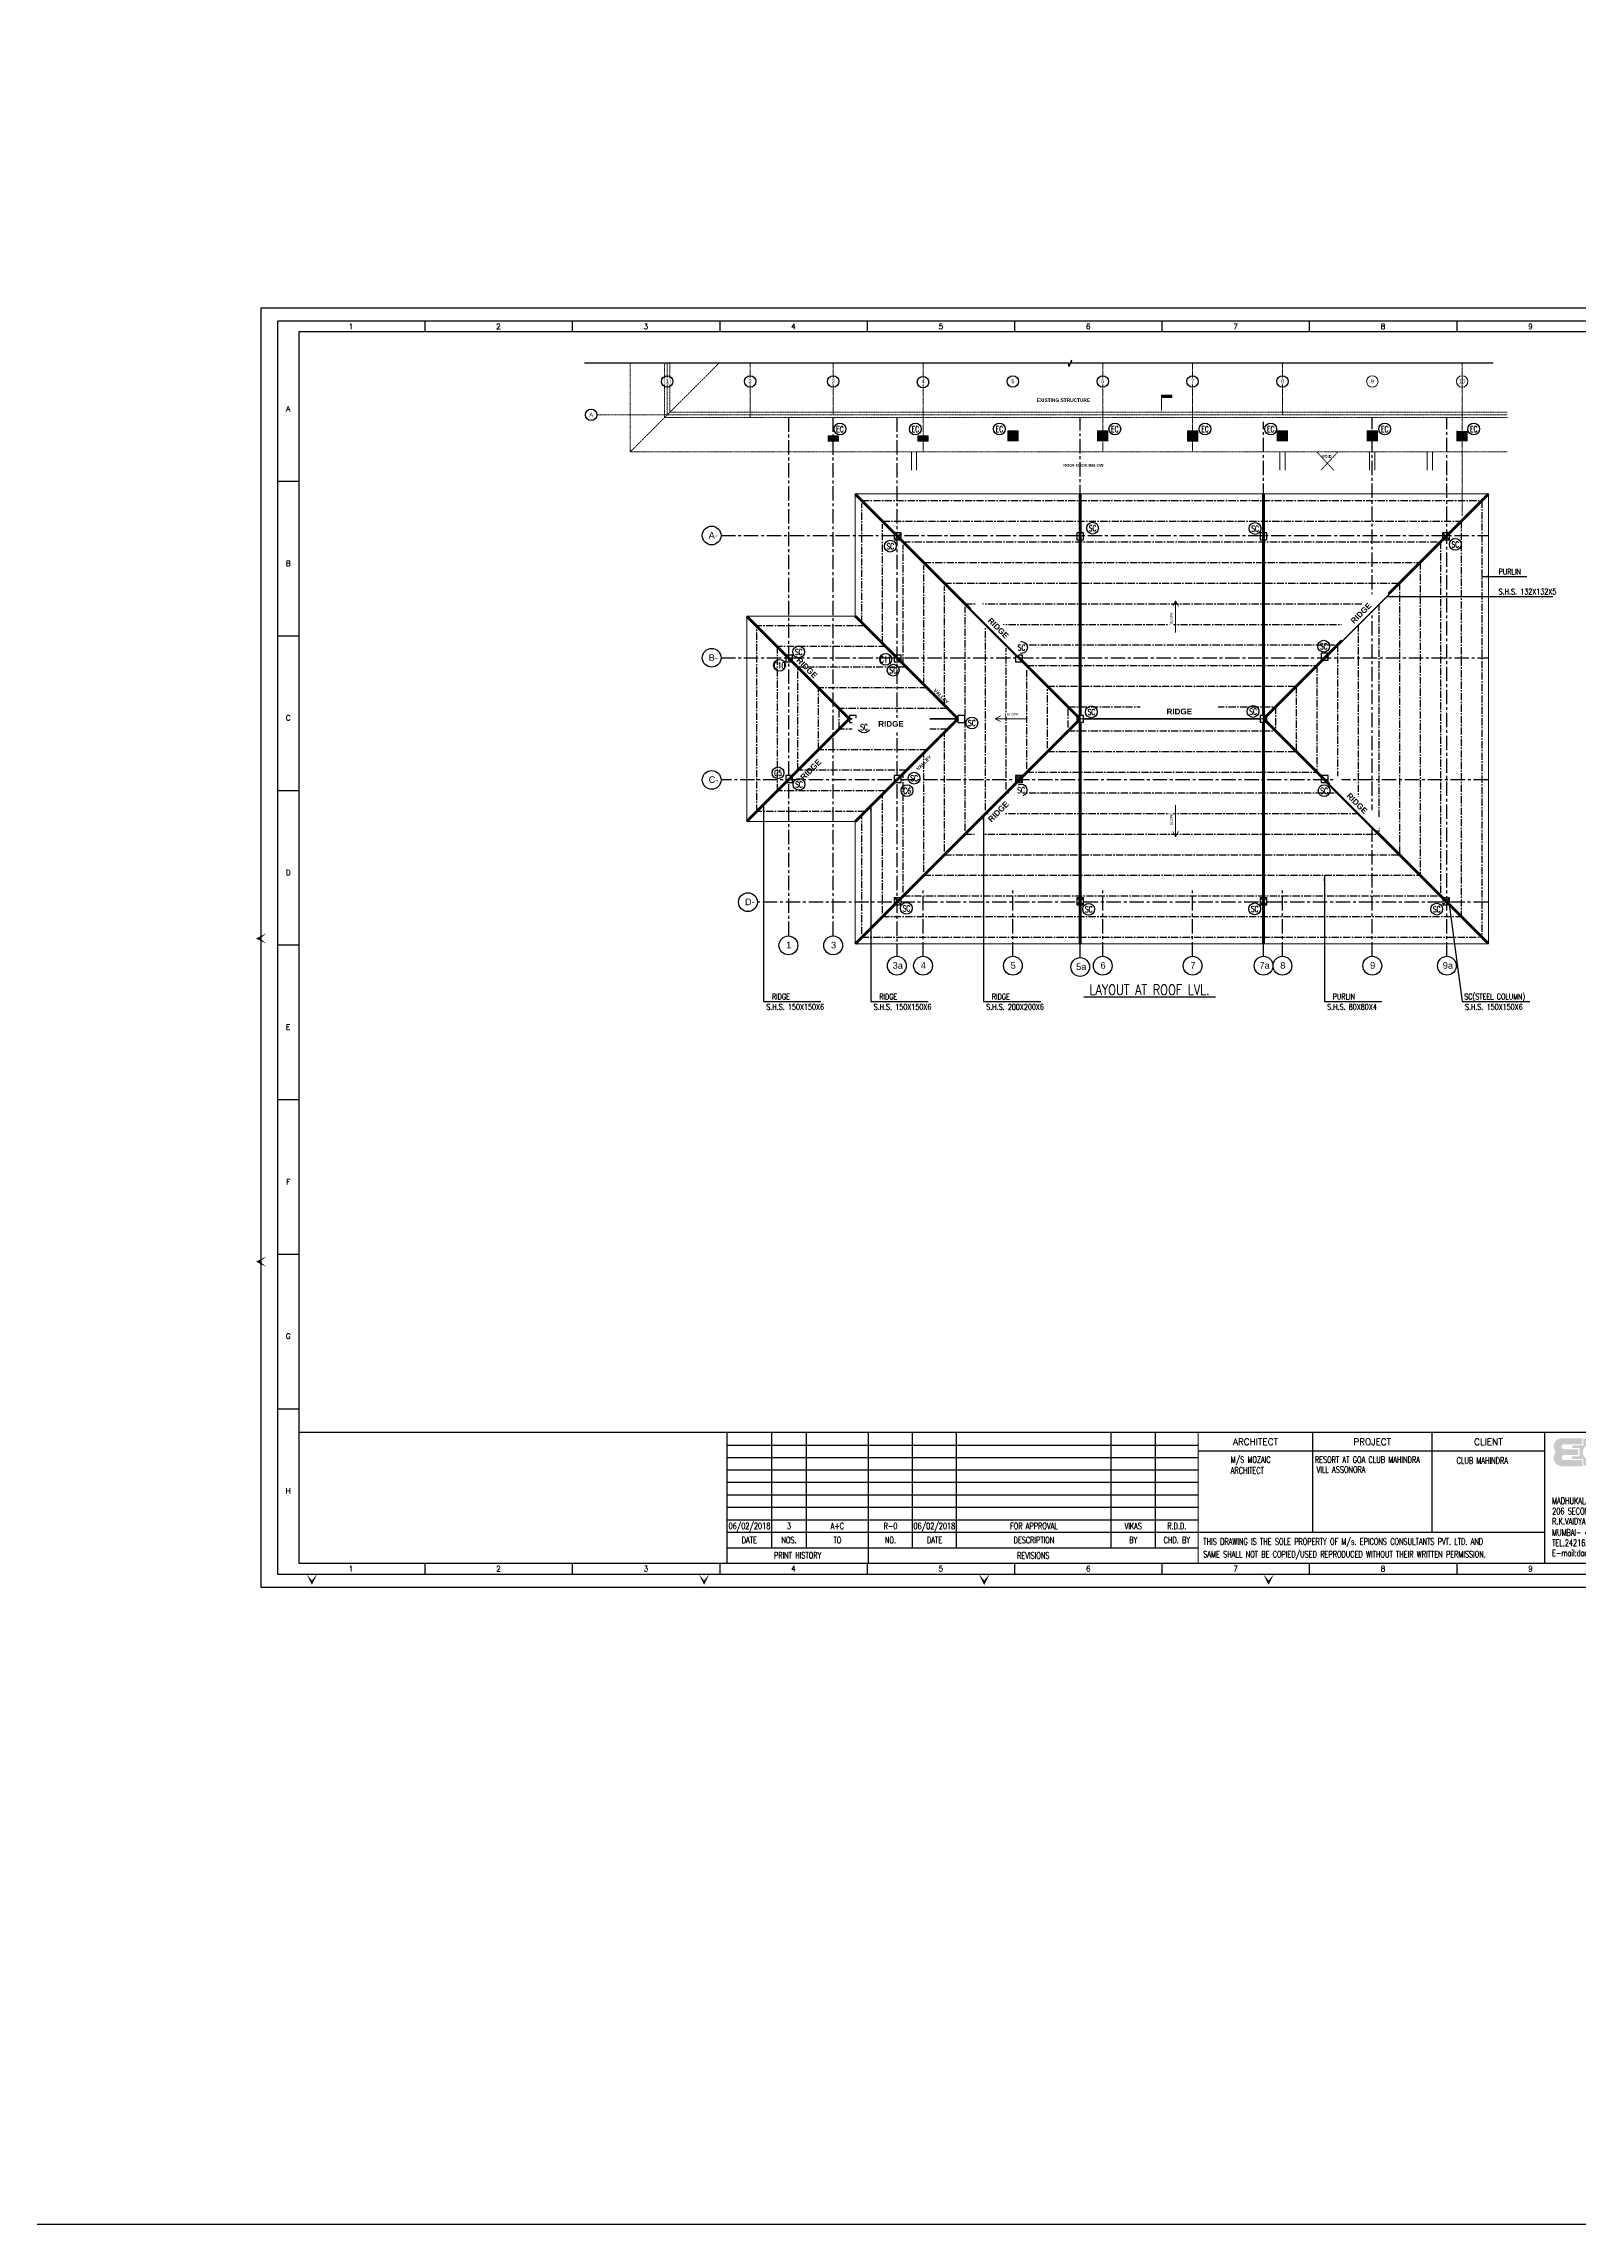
# Model space of a CAD drawing. Header units: millimetres. Extents: x 2659630 to 6742168, y -2425387 to -732288.
# Drawn here: x 4206617 to 4273619, y -1264311 to -1169154 of the extents above; entities that cross this region are included whole.
import ezdxf
from ezdxf.enums import TextEntityAlignment as Align

# ---------------------------------------------------------------- set-up
doc = ezdxf.new("R2010")
doc.units = ezdxf.units.MM
for name, pattern in [('CENTER', [2, 1.25, -0.25, 0.25, -0.25]), ('DASHED', [0.75, 0.5, -0.25]), ('Grid Line', [22.225, 12.7, -3.175, 3.175, -3.175]), ('Hidden', [7.14375, 4.7625, -2.38125])]:
    doc.linetypes.add(name, pattern=pattern)
for name, color, linetype, lineweight in [('00 ECPL LOGO', 250, 'Continuous', 20), ('00 ELEV-2', 9, 'Continuous', 30), ('A-AREA-IDEN', 2, 'Continuous', 9), ('A-DETL-THIN', 151, 'Continuous', 18), ('A-hatch', 253, 'Continuous', 0), ('A-OVERHEAD LINE', 31, 'Continuous', 9), ('A-RCC', 2, 'Continuous', 0), ('A-ROOF', 6, 'Continuous', 0), ('A-STRUCTURE ABOVE', 251, 'DASHED', 0), ('A-WALL', 113, 'Continuous', 9), ('G-ANNO-SYMB', 111, 'Continuous', 9), ('G-ANNO-TEXT', 231, 'Continuous', 9), ('S-GRID', 1, 'Continuous', 9), ('S-GRID-IDEN', 1, 'Continuous', 9), ('TEXT', 150, 'Continuous', 25)]:
    doc.layers.add(name, color=color, linetype=linetype, lineweight=lineweight)
for name, color, linetype in [('A-LINE 08', 8, 'Continuous'), ('PNA', 8, 'Continuous'), ('S-BEAM NO', 3, 'Continuous'), ('S-BRECK LINE', 8, 'Continuous'), ('S-COLUMN', 1, 'Continuous'), ('S-COLUMN CIRCLE', 9, 'Continuous'), ('S-COLUMN HATCH', 8, 'Continuous'), ('S-COLUMN NO', 2, 'Continuous'), ('S-GRIDE CIRCLE', 8, 'Continuous'), ('S-GRIDE LINE', 8, 'CENTER'), ('S-GRIDE NO', 1, 'Continuous'), ('S-TITIL', 6, 'Continuous'), ('TEXT (SHEET)', 4, 'Continuous')]:
    doc.layers.add(name, color=color, linetype=linetype)
doc.styles.add('Arial', font='arial.ttf', dxfattribs={"height": 123})
doc.styles.add('Arial_2', font='arial.ttf', dxfattribs={"height": 121.981135})
doc.styles.add('Arial_4', font='arial.ttf', dxfattribs={"height": 73.76497})
doc.styles.add('Arial_B', font='arialbd.ttf', dxfattribs={"height": 125.853552})
doc.styles.add('ROMANS', font='r.shx', dxfattribs={"width": 0.7})
doc.dimstyles.new('dim100', dxfattribs={"dimtxt": 250, "dimasz": 250, "dimexe": 200, "dimexo": 200, "dimgap": 100, "dimtad": 1, "dimdec": 0, "dimrnd": 1, "dimzin": 0, "dimdsep": 46, "dimtxsty": 'ROMANS', "dimcen": 0, "dimclrd": 5, "dimclre": 5, "dimclrt": 4, "dimadec": 0, "dimazin": 0, "dimtfac": 1, "dimtdec": 0, "dimtix": 1, "dimtofl": 0, "dimtmove": 2, "dimatfit": 3, "dimfxl": 1, "dimtolj": 1, "dimtzin": 0, "dimlwd": -1, "dimlwe": -1, "dimarcsym": 0})

# ---------------------------------------------------------------- blocks, each defined once
blk = doc.blocks.new('ecpl logo')
at = {"layer": '00 ECPL LOGO'}
for color, points in [(256, [(351, -827, 0.621111), (586, -1401), (1442, -1401), (1442, -1151), (682, -1151, -0.917622), (682, -948), (1285, -948), (1285, -702), (682, -702, -0.926164), (682, -501), (1442, -501), (1442, -251), (581, -251, 0.621111), (351, -827)]), (140, [(1887, -779), (1887, -1102), (2862, -1102, -0.232111), (2971, -1281, -0.194401), (2883, -1450), (2269, -1450, 0.364674), (1887, -1802), (1887, -2463), (2269, -2463), (2269, -1996, -0.414214), (2462, -1802), (2899, -1802, 0.338499), (3350, -1412, -0.371272), (2877, -839), (2877, -779)]), (152, [(2940, -251), (2940, -863, 0.384329), (3453, -1401), (4422, -1401), (4422, -1151), (3582, -1151, -0.414214), (3340, -908), (3340, -251)])]:
    blk.add_hatch(color=color, dxfattribs=at).paths.add_polyline_path(points)
h = blk.add_hatch(color=253, dxfattribs=at)
h.dxf.hatch_style = 1
h.paths.add_polyline_path([(995, -993, 0.07148), (1056, -1106), (1486, -1106), (1486, -1356, 0.065387), (1776, -1401), (2862, -1401), (2862, -1151), (1776, -1151, -0.910826), (1742, -501), (2862, -501), (2862, -251), (1776, -251, 0.069483), (1486, -291), (1486, -546), (1071, -546, 0.072407), (1003, -657), (1329, -657), (1329, -993)])
blk = doc.blocks.new('FOLDER')
at = {"layer": 'PNA'}
for points in [[(-1250, 2500), (0, 0), (0, 1000)], [(1250, 2500), (0, 0), (0, 1000)]]:
    blk.add_solid(points, dxfattribs=at)
blk = doc.blocks.new('A1_SHEET.')
at = {"color": 1}
for p, q in [((828.5, 71.9), (17.5, 71.9)), ((216.1, 25.6), (435.5, 25.6)), ((216.1, 18.4), (434.8, 18.4))]:
    blk.add_line(p, q, dxfattribs=at)
for p, q in [((236.9, 18.4), (236.9, 71.9)), ((253, 18.4), (253, 71.9)), ((302.3, 18.4), (302.3, 71.9)), ((322.7, 18.4), (322.7, 71.9)), ((394.4, 18.4), (394.4, 71.9)), ((415, 18.4), (415, 71.9))]:
    blk.add_line(p, q)
at = {"color": 5, "linetype": 'ByBlock', "lineweight": -2}
for p, q in [((216.2, 66.1), (434.8, 66.1)), ((216.2, 60.3), (434.8, 60.3)), ((216.2, 54.6), (434.8, 54.6)), ((216.2, 48.8), (434.8, 48.8)), ((216.2, 43), (434.8, 43)), ((216.2, 37.2), (434.8, 37.2)), ((216.2, 31.4), (434.8, 31.4))]:
    blk.add_line(p, q, dxfattribs=at)
at = {"flags": 128}
blk.add_lwpolyline([(0, 0), (0, 594), (841, 594), (841, 0)], close=True, dxfattribs=at)
at = {"color": 1, "const_width": 0.575}
for points in [[(216.2, 11.3), (216.2, 71.9)], [(281.7, 11.3), (281.7, 71.9)], [(434.8, 11.2), (434.8, 71.9)], [(488, 25.6), (488, 71.9)], [(543.3, 25.6), (543.3, 71.9)], [(595.6, 11.2), (595.6, 71.9)], [(434.8, 63.3), (595.6, 63.3)], [(434.8, 25.6), (595.6, 25.6)]]:
    blk.add_lwpolyline(points, dxfattribs=at)
at = {"layer": 'PNA'}
for p, q in [((75.9, 587.8), (75.9, 582.8)), ((144.3, 587.8), (144.3, 582.8)), ((212.8, 587.8), (212.8, 582.8)), ((281.2, 587.8), (281.2, 582.8)), ((349.6, 587.8), (349.6, 582.8)), ((418, 587.8), (418, 582.8)), ((486.4, 587.8), (486.4, 582.8)), ((554.8, 587.8), (554.8, 582.8)), ((7.5, 513.4), (17.5, 513.4)), ((7.5, 441.7), (17.5, 441.7)), ((7.5, 369.9), (17.5, 369.9)), ((7.5, 298.2), (17.5, 298.2)), ((7.5, 226.4), (17.5, 226.4)), ((7.5, 154.7), (17.5, 154.7)), ((7.5, 82.9), (17.5, 82.9)), ((75.9, 11.2), (75.9, 6.2)), ((144.3, 11.2), (144.3, 6.2)), ((212.8, 11.2), (212.8, 6.2)), ((281.2, 11.2), (281.2, 6.2)), ((349.6, 11.2), (349.6, 6.2)), ((418, 11.2), (418, 6.2)), ((486.4, 11.2), (486.4, 6.2)), ((554.8, 11.2), (554.8, 6.2))]:
    blk.add_line(p, q, dxfattribs=at)
at = {"layer": 'PNA', "color": 1}
for points in [[(7.5, 6.2), (833.5, 6.2), (833.5, 587.8), (7.5, 587.8)], [(17.5, 11.2), (828.5, 11.2), (828.5, 582.8), (17.5, 582.8)]]:
    blk.add_lwpolyline(points, close=True, dxfattribs=at)
at = {"layer": '00 ELEV-2', "xscale": 0.0112961961291064, "yscale": 0.0112961961291064, "zscale": 0.0112961961291064}
blk.add_blockref('ecpl logo', (596.8, 72.1), dxfattribs=at)
at = {"layer": 'PNA', "xscale": 0.0020000000001672, "yscale": 0.0020000000001672, "zscale": 0.0020000000001672, "rotation": 270}
for p in [(-2.5, 301.2), (-2.5, 151.2)]:
    blk.add_blockref('FOLDER', p, dxfattribs=at)
at = {"layer": 'PNA', "xscale": 0.0020000000043068, "yscale": 0.0020000000043068, "zscale": 0.0020000000043068}
for p in [(23.5, 1.2), (205.5, 1.2), (335.5, 1.2), (467.5, 1.2)]:
    blk.add_blockref('FOLDER', p, dxfattribs=at)
at = {"layer": 'PNA', "style": 'ROMANS'}
for s, p in [('1', (41.7, 585.3)), ('2', (110.1, 585.3)), ('3', (178.5, 585.3)), ('4', (247, 585.3)), ('5', (315.4, 585.3)), ('6', (383.8, 585.3)), ('7', (452.2, 585.3)), ('8', (520.6, 585.3)), ('9', (589, 585.3)), ('A', (12.5, 547.1)), ('B', (12.5, 475.3)), ('C', (12.5, 403.6)), ('D', (12.5, 331.8)), ('E', (12.5, 260.1)), ('F', (12.5, 188.3)), ('G', (12.5, 116.6)), ('H', (12.5, 44.8)), ('1', (41.7, 8.7)), ('2', (110.1, 8.7)), ('3', (178.5, 8.7)), ('4', (247, 8.7)), ('5', (315.4, 8.7)), ('6', (383.8, 8.7)), ('7', (452.2, 8.7)), ('8', (520.6, 8.7)), ('9', (589, 8.7))]:
    blk.add_text(s, height=2.5, dxfattribs=at).set_placement(p, align=Align.MIDDLE)
at = {"layer": 'TEXT (SHEET)', "color": 2, "style": 'ROMANS'}
for s, p in [('ARCHITECT', (461.4, 67.6)), ('PROJECT', (515.6, 67.6)), ('CLIENT', (569.5, 67.6))]:
    blk.add_text(s, height=3, dxfattribs=at).set_placement(p, align=Align.MIDDLE_CENTER)
at = {"layer": 'TEXT (SHEET)', "color": 4, "style": 'ROMANS', "width": 0.7}
for s, p in [('MADHUKALA BHAVAN', (599.1, 38.7, 0.1)), ('206 SECOND FLOOR,', (599.1, 33.9, 0.1)), ('R.K.VAIDYA ROAD, DADAR (W)', (599.1, 29.2, 0.1)), ('THIS DRAWING IS THE SOLE PROPERTY OF M/s. EPICONS CONSULTANTS PVT. LTD. AND', (437.2, 19.8)), ('TEL.24216215,24216225', (599.1, 19.2, 0.1)), ('MUMBAI- 400 028', (599.1, 24, 0.1)), ('SAME SHALL NOT BE COPIED/USED REPRODUCED WITHOUT THEIR WRITTEN PERMISSION.', (437.2, 13.9)), ('E-mail:dadarunit@epicons.com', (599.1, 14.5, 0.1))]:
    blk.add_text(s, height=3, dxfattribs=at).set_placement(p)
for s, p in [('DATE', (226.5, 22)), ('NOS.', (244.9, 22)), ('TO', (267.4, 22)), ('NO.', (292, 22)), ('DATE', (312.5, 22)), ('DESCRIPTION', (358.6, 22)), ('BY', (404.7, 22)), ('CHD. BY', (424.9, 22)), ('PRINT HISTORY', (248.9, 14.9)), ('REVISIONS', (358.3, 14.8))]:
    blk.add_text(s, height=3, dxfattribs=at).set_placement(p, align=Align.MIDDLE_CENTER)
blk = doc.blocks.new('Grid - M_Grid Head - Circle_02-314212-GROUND FLOOR PLAN_01')
at = {"layer": 'A-LINE 08'}
blk.add_circle((0, 0), 5, dxfattribs=at)
blk = doc.blocks.new('Section - M_Section Tail - Filled-28045-GROUND FLOOR PLAN-01')
at = {"layer": 'G-ANNO-SYMB'}
blk.add_hatch(color=256, dxfattribs=at).paths.add_polyline_path([(0, 9), (0, 0), (-2, 0), (-2, 9)], flags=0)
for p, q in [((0, 9), (-2, 9)), ((-2, 9), (-2, 0)), ((-2, 0), (0, 0)), ((0, 0), (0, 9))]:
    blk.add_line(p, q, dxfattribs=at)

msp = doc.modelspace()

# ---------------------------------------------------------------- hatches: boundary and pattern name
at = {"layer": 'A-hatch', "true_color": 0x939598}
h = msp.add_hatch(dxfattribs=at)
h.set_pattern_fill('ANSI31', color=252, scale=5, angle=359.99970117)
h.set_pattern_definition([(44.99970117, (-4078595.21, -3297847.398), (-11.225261605, 11.225378697), [])])
h.paths.add_polyline_path([(4240839.539, -1186502.299), (4241289.539, -1186502.297), (4241289.54, -1186272.258), (4240839.54, -1186272.256)])
h = msp.add_hatch(dxfattribs=at)
h.set_pattern_fill('ANSI31', color=252, scale=5, angle=359.99970117)
h.set_pattern_definition([(44.99970117, (-4074675.225, -3297847.419), (-11.225261605, 11.225378697), [])])
h.paths.add_polyline_path([(4244759.524, -1186502.319), (4245209.524, -1186502.317), (4245209.525, -1186272.279), (4244759.525, -1186272.277)])
at = {"layer": 'S-COLUMN HATCH'}
h = msp.add_hatch(dxfattribs=at)
h.set_pattern_fill('ANSI31', color=8, scale=20, angle=180)
h.set_pattern_definition([(225, (608527.893, -334469.18), (44.9012806, -44.9012806), [])])
h.paths.add_polyline_path([(4249024.616, -1201397.033), (4249324.616, -1201397.033), (4249324.616, -1201097.033), (4249024.616, -1201097.033)])

# ---------------------------------------------------------------- linework, layer by layer
at = {"layer": 'A-DETL-THIN'}
for p, q in [((4256003.117, -1193472.74), (4256003.117, -1194852.74)), ((4248135.355, -1198613.569), (4249515.355, -1198613.569)), ((4256003.117, -1203761.323), (4256003.117, -1202381.323))]:
    msp.add_line(p, q, dxfattribs=at)
for points in [[(4256126.744, -1193695.768), (4256003.117, -1193472.74), (4255879.491, -1193695.768)], [(4248358.383, -1198737.195), (4248135.355, -1198613.569), (4248358.383, -1198489.942)], [(4256126.744, -1203538.295), (4256003.117, -1203761.323), (4255879.491, -1203538.295)]]:
    msp.add_lwpolyline(points, dxfattribs=at)
at = {"layer": 'A-hatch', "color": 252, "true_color": 0x939598}
for points in [[(4249129.539, -1186502.26), (4248679.616, -1186052.257), (4249129.539, -1186052.26)], [(4248679.616, -1186502.257), (4248679.616, -1186052.257), (4249129.539, -1186502.26)], [(4253049.539, -1186502.28), (4252599.616, -1186052.278), (4253049.539, -1186052.28)], [(4252599.616, -1186502.278), (4252599.616, -1186052.278), (4253049.539, -1186502.28)], [(4256969.539, -1186502.301), (4256519.616, -1186052.298), (4256969.539, -1186052.301)], [(4256519.616, -1186502.298), (4256519.616, -1186052.298), (4256969.539, -1186502.301)], [(4260889.539, -1186502.321), (4260439.616, -1186052.319), (4260889.539, -1186052.321)], [(4260439.616, -1186502.319), (4260439.616, -1186052.319), (4260889.539, -1186502.321)], [(4264359.541, -1186502.339), (4264359.539, -1186502.339), (4264359.541, -1186052.339)], [(4264359.613, -1186502.339), (4264359.541, -1186052.339), (4264359.613, -1186052.339)], [(4264359.541, -1186502.339), (4264359.541, -1186052.339), (4264359.613, -1186502.339)], [(4264359.616, -1186502.339), (4264359.613, -1186052.339), (4264359.616, -1186052.339)], [(4264359.613, -1186502.339), (4264359.613, -1186052.339), (4264359.616, -1186502.339)], [(4264809.539, -1186502.342), (4264359.616, -1186052.339), (4264809.539, -1186052.341)], [(4264359.616, -1186502.339), (4264359.616, -1186052.339), (4264809.539, -1186502.342)], [(4264809.539, -1186502.342), (4264809.539, -1186052.341), (4264809.541, -1186052.341)], [(4268279.541, -1186502.36), (4268279.539, -1186502.36), (4268279.541, -1186052.364)], [(4268279.613, -1186502.36), (4268279.541, -1186052.364), (4268279.613, -1186052.364)], [(4268279.541, -1186502.36), (4268279.541, -1186052.364), (4268279.613, -1186502.36)], [(4268279.616, -1186502.36), (4268279.613, -1186052.364), (4268279.616, -1186052.364)], [(4268279.613, -1186502.36), (4268279.613, -1186052.364), (4268279.616, -1186502.36)], [(4268729.539, -1186502.362), (4268279.616, -1186052.364), (4268729.539, -1186052.366)], [(4268279.616, -1186502.36), (4268279.616, -1186052.364), (4268729.539, -1186502.362)], [(4268729.539, -1186502.362), (4268729.539, -1186052.366), (4268729.541, -1186052.366)]]:
    msp.add_solid(points, dxfattribs=at)
at = {"layer": 'A-OVERHEAD LINE', "linetype": 'Hidden'}
for p, q in [((4262163.386, -1186966.443), (4262901.086, -1187766.147)), ((4262348.105, -1187766.147), (4263085.817, -1186966.448))]:
    msp.add_line(p, q, dxfattribs=at)
at = {"layer": 'A-RCC'}
for p, q in [((4240839.525, -1186272.222), (4240839.524, -1186502.222)), ((4240839.524, -1186502.222), (4241289.524, -1186502.224)), ((4241289.525, -1186272.224), (4240839.525, -1186272.222)), ((4240839.54, -1186272.217), (4240839.539, -1186502.217)), ((4240839.539, -1186502.217), (4241289.539, -1186502.219)), ((4241289.54, -1186272.219), (4240839.54, -1186272.217)), ((4241289.524, -1186502.224), (4241289.525, -1186272.224)), ((4241289.539, -1186502.219), (4241289.54, -1186272.219)), ((4244759.525, -1186272.243), (4244759.524, -1186502.243)), ((4244759.524, -1186502.243), (4245209.524, -1186502.245)), ((4245209.525, -1186272.245), (4244759.525, -1186272.243)), ((4245209.524, -1186502.245), (4245209.525, -1186272.245)), ((4248679.541, -1186052.257), (4248679.539, -1186502.259)), ((4249129.541, -1186052.26), (4248679.541, -1186052.257)), ((4249129.539, -1186502.261), (4249129.541, -1186052.26)), ((4252599.541, -1186052.278), (4252599.539, -1186502.278)), ((4253049.541, -1186052.28), (4252599.541, -1186052.278)), ((4253049.539, -1186502.28), (4253049.541, -1186052.28)), ((4260439.541, -1186052.319), (4260439.539, -1186502.319)), ((4260439.541, -1186052.319), (4260439.539, -1186502.412)), ((4260889.541, -1186052.321), (4260439.541, -1186052.319)), ((4260889.541, -1186052.321), (4260439.541, -1186052.319)), ((4260889.539, -1186502.321), (4260889.541, -1186052.321)), ((4260889.539, -1186502.321), (4260889.541, -1186052.321)), ((4264359.541, -1186052.339), (4264359.539, -1186502.339)), ((4264809.541, -1186052.341), (4264359.541, -1186052.339)), ((4264809.539, -1186502.342), (4264809.541, -1186052.341)), ((4268279.539, -1186502.36), (4268279.541, -1186052.364)), ((4268729.541, -1186052.366), (4268729.539, -1186502.362))]:
    msp.add_line(p, q, dxfattribs=at)
msp.add_lwpolyline([(4256969.539, -1186502.301), (4256969.541, -1186052.301), (4256519.541, -1186052.298), (4256519.539, -1186502.394), (4256970.51, -1186502.284), (4256520.51, -1186502.282)], dxfattribs=at)
at = {"layer": 'A-ROOF'}
for p, q in [((4251839.617, -1198617.033), (4242024.616, -1188802.032)), ((4242024.616, -1188802.032), (4269654.616, -1188802.032)), ((4242024.616, -1188802.032), (4242024.616, -1194137.033)), ((4269654.616, -1188802.032), (4259839.615, -1198617.033)), ((4269654.616, -1208432.033), (4269654.616, -1188802.032)), ((4237294.616, -1194137.033), (4237294.616, -1203097.033)), ((4237294.616, -1194137.033), (4241774.616, -1198617.033)), ((4237294.616, -1194137.033), (4242024.616, -1194137.033)), ((4242024.616, -1194137.033), (4246504.616, -1198617.033)), ((4237294.616, -1203097.033), (4241774.616, -1198617.033)), ((4241774.616, -1198617.033), (4246504.616, -1198617.033)), ((4251839.617, -1198617.033), (4242024.616, -1208432.033)), ((4242024.616, -1203097.033), (4246504.616, -1198617.033)), ((4251839.617, -1198617.033), (4259839.615, -1198617.033)), ((4269654.616, -1208432.033), (4259839.615, -1198617.033)), ((4242024.616, -1203097.033), (4237294.616, -1203097.033)), ((4242024.616, -1203097.033), (4242024.616, -1208432.033)), ((4269654.616, -1208432.033), (4242024.616, -1208432.033))]:
    msp.add_line(p, q, dxfattribs=at)
at = {"layer": 'A-STRUCTURE ABOVE', "color": 252, "linetype": 'Hidden', "ltscale": 0.005, "true_color": 0x939598}
for p, q in [((4232209.556, -1183102.123), (4232209.536, -1186966.287)), ((4236073.757, -1183102.123), (4232209.544, -1186966.299)), ((4233709.546, -1185465.868), (4233709.558, -1183102.123)), ((4233824.621, -1183102.123), (4233824.621, -1185351.306)), ((4233939.547, -1185235.63), (4233939.558, -1183102.123)), ((4230755.938, -1185351.306), (4270487.556, -1185351.306)), ((4270487.556, -1185466.858), (4233709.546, -1185465.868)), ((4233939.547, -1185235.63), (4270487.556, -1185236.91)), ((4232209.536, -1186966.287), (4270487.556, -1186966.487))]:
    msp.add_line(p, q, dxfattribs=at)
at = {"layer": 'A-WALL', "color": 1}
msp.add_line((4241289.539, -1186502.315), (4241289.54, -1186272.256), dxfattribs=at)
at = {"layer": 'A-WALL'}
for p, q in [((4244474.621, -1187766.147, 0), (4244474.621, -1186966.351, 0)), ((4244704.621, -1186966.352, 0), (4244704.621, -1187766.147, 0)), ((4264469.537, -1187766.147), (4264469.538, -1186966.455)), ((4264699.385, -1186966.456), (4264699.385, -1187766.147)), ((4266974.621, -1186966.468, 0), (4266974.621, -1187766.147, 0)), ((4267204.621, -1187766.147, 0), (4267204.621, -1186966.47, 0))]:
    msp.add_line(p, q, dxfattribs=at)
for points in [[(4260549.502, -1187766.147), (4260549.492, -1186966.435)], [(4260779.631, -1186966.436), (4260779.64, -1187766.147)]]:
    msp.add_lwpolyline(points, dxfattribs=at)
at = {"layer": 'G-ANNO-SYMB'}
msp.add_line((4255385.62, -1184497.724), (4255385.62, -1185157.421), dxfattribs=at)
at = {"layer": 'S-BRECK LINE'}
msp.add_lwpolyline([(4269860, -1183102.123), (4251464.428, -1183102.123), (4251464.428, -1182964.749), (4251351.613, -1183239.497), (4251351.613, -1183102.123), (4230219.268, -1183102.123)], dxfattribs=at)
at = {"layer": 'S-COLUMN', "color": 1}
for p, q in [((4244024.611, -1190502.032), (4243724.597, -1190802.013)), ((4243724.608, -1190502.032), (4244024.597, -1190802.013)), ((4267954.61, -1190502.133), (4267654.599, -1190805.278)), ((4267654.599, -1190502.134), (4267954.613, -1190802.013)), ((4243724.616, -1206432.031), (4244024.618, -1206732.033)), ((4244024.616, -1206435.501), (4243724.616, -1206732.033)), ((4251689.609, -1206428.801), (4251989.612, -1206732.033)), ((4251989.624, -1206432.029), (4251689.609, -1206732.033)), ((4259689.681, -1206428.801), (4259989.683, -1206732.033)), ((4259989.696, -1206432.029), (4259689.681, -1206732.033)), ((4267654.613, -1206428.801), (4267954.616, -1206732.033)), ((4267954.628, -1206432.029), (4267654.613, -1206732.033))]:
    msp.add_line(p, q, dxfattribs=at)
for points in [[(4243724.597, -1190802.013), (4244024.597, -1190802.013), (4244024.597, -1190502.013), (4243724.597, -1190502.013)], [(4251689.606, -1190802.206), (4251989.606, -1190802.206), (4251989.606, -1190502.206), (4251689.606, -1190502.206)], [(4259689.673, -1190802.204), (4259989.673, -1190802.204), (4259989.673, -1190502.204), (4259689.673, -1190502.204)], [(4267654.59, -1190802.013), (4267954.59, -1190802.013), (4267954.59, -1190502.013), (4267654.59, -1190502.013)], [(4238994.629, -1196137.035), (4239294.629, -1196137.035), (4239294.629, -1195837.035), (4238994.629, -1195837.035)], [(4243724.622, -1196137.027), (4244024.622, -1196137.027), (4244024.622, -1195837.027), (4243724.622, -1195837.027)], [(4249024.616, -1196136.369), (4249324.616, -1196136.369), (4249324.616, -1195836.369), (4249024.616, -1195836.369)], [(4262354.616, -1196052.033), (4262654.616, -1196052.033), (4262654.616, -1195752.033), (4262354.616, -1195752.033)], [(4241771.157, -1198770.491), (4242071.157, -1198770.491), (4242071.157, -1198470.491), (4241771.157, -1198470.491)], [(4246501.157, -1198770.491), (4246801.157, -1198770.491), (4246801.157, -1198470.491), (4246501.157, -1198470.491)], [(4251689.617, -1198767.033), (4251989.617, -1198767.033), (4251989.617, -1198467.033), (4251689.617, -1198467.033)], [(4251689.617, -1198767.033), (4251989.617, -1198767.033), (4251989.617, -1198467.033), (4251689.617, -1198467.033)], [(4251689.617, -1198767.033), (4251989.617, -1198767.033), (4251989.617, -1198467.033), (4251689.617, -1198467.033)], [(4259689.683, -1198767.033), (4259989.683, -1198767.033), (4259989.683, -1198467.033), (4259689.683, -1198467.033)], [(4259689.683, -1198767.033), (4259989.683, -1198767.033), (4259989.683, -1198467.033), (4259689.683, -1198467.033)], [(4259689.683, -1198767.033), (4259989.683, -1198767.033), (4259989.683, -1198467.033), (4259689.683, -1198467.033)], [(4238994.629, -1201396.965), (4239294.629, -1201396.965), (4239294.629, -1201096.965), (4238994.629, -1201096.965)], [(4243724.62, -1201397.029), (4244024.62, -1201397.029), (4244024.62, -1201097.029), (4243724.62, -1201097.029)], [(4249024.616, -1201397.033), (4249324.616, -1201397.033), (4249324.616, -1201097.033), (4249024.616, -1201097.033)], [(4262354.616, -1201397.033), (4262654.616, -1201397.033), (4262654.616, -1201097.033), (4262354.616, -1201097.033)], [(4243724.616, -1206732.031), (4244024.616, -1206732.031), (4244024.616, -1206432.031), (4243724.616, -1206432.031)], [(4243724.616, -1206732.031), (4244024.616, -1206732.031), (4244024.616, -1206432.031), (4243724.616, -1206432.031)], [(4243724.616, -1206732.031), (4244024.616, -1206732.031), (4244024.616, -1206432.031), (4243724.616, -1206432.031)], [(4251689.612, -1206732.031), (4251989.612, -1206732.031), (4251989.612, -1206432.031), (4251689.612, -1206432.031)], [(4251689.612, -1206732.031), (4251989.612, -1206732.031), (4251989.612, -1206432.031), (4251689.612, -1206432.031)], [(4251689.612, -1206732.031), (4251989.612, -1206732.031), (4251989.612, -1206432.031), (4251689.612, -1206432.031)], [(4259689.683, -1206732.029), (4259989.683, -1206732.029), (4259989.683, -1206432.029), (4259689.683, -1206432.029)], [(4259689.683, -1206732.029), (4259989.683, -1206732.029), (4259989.683, -1206432.029), (4259689.683, -1206432.029)], [(4259689.683, -1206732.029), (4259989.683, -1206732.029), (4259989.683, -1206432.029), (4259689.683, -1206432.029)], [(4267654.616, -1206732.029), (4267954.616, -1206732.029), (4267954.616, -1206432.029), (4267654.616, -1206432.029)], [(4267654.616, -1206732.029), (4267954.616, -1206732.029), (4267954.616, -1206432.029), (4267654.616, -1206432.029)], [(4267654.616, -1206732.029), (4267954.616, -1206732.029), (4267954.616, -1206432.029), (4267654.616, -1206432.029)]]:
    msp.add_lwpolyline(points, close=True, dxfattribs=at)
at = {"layer": 'S-COLUMN CIRCLE'}
for centre in [(4241357.616, -1185969.961), (4241357.616, -1185969.961), (4244651.251, -1185969.961), (4244651.251, -1185969.961), (4248315.315, -1185969.961), (4248315.315, -1185969.961), (4253352.667, -1185969.961), (4253352.667, -1185969.961), (4257285.28, -1185969.961), (4257285.28, -1185969.961), (4260153.052, -1185969.961), (4260153.052, -1185969.961), (4265126.134, -1185969.961), (4265126.134, -1185969.961), (4269007.478, -1185969.961), (4269007.478, -1185969.961), (4252380.463, -1190295.546), (4259469.968, -1190311.863), (4243555.642, -1191081.779), (4268204.644, -1191003.163), (4238723.215, -1196280.041), (4239558.742, -1195694.003), (4243352.619, -1196019.125), (4249281.208, -1195505.464), (4262464.658, -1195448.513), (4243682.516, -1196496.249), (4242409.613, -1198975.983), (4247113.787, -1198795.203), (4252329.894, -1198314.175), (4259383.24, -1198295.474), (4238657.545, -1200973.615), (4239571.968, -1201478.117), (4244286.083, -1201749.319), (4244594.382, -1201207.598), (4249261.92, -1201725.711), (4262484.39, -1201751.368), (4244259.586, -1206883.822), (4252211.959, -1206925.992), (4259454.593, -1206909.819), (4267394.686, -1206921.12)]:
    msp.add_circle(centre, 257.143, dxfattribs=at)
at = {"layer": 'S-GRID', "linetype": 'Grid Line'}
for p, q in [((4237444.621, -1183102.123), (4237444.621, -1185466.314)), ((4241064.621, -1185351.306), (4241064.621, -1183102.123)), ((4244984.621, -1186966.354), (4244984.621, -1183102.123)), ((4252824.621, -1186966.395), (4252824.621, -1183102.123)), ((4256744.621, -1186966.415), (4256744.621, -1183102.123)), ((4260664.621, -1185351.306), (4260664.621, -1183102.123)), ((4268504.621, -1189761.119), (4268504.621, -1183102.123))]:
    msp.add_line(p, q, dxfattribs=at)
at = {"layer": 'S-GRID-IDEN'}
for centre in [(4260664.621, -1183894.716), (4264584.621, -1183894.716), (4268504.621, -1183894.716)]:
    msp.add_circle(centre, 250, dxfattribs=at)
at = {"layer": 'S-GRIDE CIRCLE'}
for centre in [(4235762.402, -1190616.966), (4235762.402, -1190616.966), (4235762.402, -1190616.966), (4235762.402, -1195951.968), (4235762.402, -1195951.968), (4235762.402, -1195951.968), (4235762.402, -1201281.968), (4235762.402, -1201281.968), (4235762.402, -1201281.968), (4237345.158, -1206617.033), (4237345.158, -1206617.033), (4237345.158, -1206617.033), (4239109.621, -1208502.594), (4239109.621, -1208502.594), (4239109.621, -1208502.594), (4241064.621, -1208502.594), (4241064.621, -1208502.594), (4241064.621, -1208502.594), (4243839.621, -1209390.087), (4243839.621, -1209390.087), (4243839.621, -1209390.087), (4244984.621, -1209390.087), (4244984.621, -1209390.087), (4244984.621, -1209390.087), (4248904.621, -1209390.087), (4248904.621, -1209390.087), (4248904.621, -1209390.087), (4251841.163, -1209445.758), (4251841.163, -1209445.758), (4251841.163, -1209445.758), (4252824.621, -1209390.087), (4252824.621, -1209390.087), (4252824.621, -1209390.087), (4256744.621, -1209390.087), (4256744.621, -1209390.087), (4256744.621, -1209390.087), (4259841.23, -1209390.087), (4259841.23, -1209390.087), (4259841.23, -1209390.087), (4260664.621, -1209390.087), (4260664.621, -1209390.087), (4260664.621, -1209390.087), (4264584.621, -1209390.087), (4264584.621, -1209390.087), (4264584.621, -1209390.087), (4267839.621, -1209390.087), (4267839.621, -1209390.087), (4267839.621, -1209390.087)]:
    msp.add_circle(centre, 409.836, dxfattribs=at)
at = {"layer": 'S-GRIDE LINE', "ltscale": 500}
for p, q in [((4239109.621, -1185463.579), (4239109.621, -1208092.758)), ((4241064.621, -1208092.758), (4241064.621, -1185463.579)), ((4243839.621, -1185463.579), (4243839.621, -1208980.25)), ((4251841.163, -1209035.922), (4251841.163, -1185463.579)), ((4259841.23, -1208980.25), (4259841.23, -1185652.738)), ((4264584.621, -1208980.25), (4264584.621, -1185463.579)), ((4267839.621, -1208980.25), (4267839.621, -1185463.579)), ((4236172.238, -1190617.032), (4269630.225, -1190617.032)), ((4236172.238, -1195952.033), (4269630.225, -1195952.033)), ((4269627.547, -1201282.033), (4236172.238, -1201282.033)), ((4244984.621, -1208980.25), (4244984.621, -1206092.758)), ((4248904.621, -1208980.25), (4248904.621, -1206092.758)), ((4252824.621, -1208980.25), (4252824.621, -1206092.758)), ((4256744.621, -1208980.25), (4256744.621, -1206092.758)), ((4260664.621, -1208980.25), (4260664.621, -1206092.758)), ((4269620.234, -1206617.033), (4237754.994, -1206617.033))]:
    msp.add_line(p, q, dxfattribs=at)
at = {"layer": 'S-GRIDE LINE', "color": 3, "ltscale": 250}
for p, q in [((4242315.649, -1194428.067), (4242315.649, -1189228.11)), ((4242316.544, -1189095.495), (4269359.615, -1189095.495)), ((4269365.721, -1189094.155), (4269365.721, -1208146.836)), ((4243215.649, -1195328.067), (4243215.649, -1190128.11)), ((4243216.544, -1189995.495), (4268459.615, -1189995.495)), ((4268465.721, -1189994.155), (4268465.721, -1207246.836)), ((4244115.649, -1196228.067), (4244115.649, -1191028.11)), ((4244116.544, -1190895.495), (4267559.615, -1190895.495)), ((4267565.721, -1190894.155), (4267565.721, -1206346.836)), ((4245015.649, -1197128.067), (4245015.649, -1191928.11)), ((4245016.544, -1191795.495), (4266659.615, -1191795.495)), ((4266665.721, -1191794.155), (4266665.721, -1205446.836)), ((4245915.649, -1198028.067), (4245915.649, -1192828.11)), ((4245916.544, -1192695.495), (4265759.615, -1192695.495)), ((4265765.721, -1192694.155), (4265765.721, -1204546.836)), ((4246815.649, -1203499.028), (4246815.649, -1193728.11)), ((4246816.544, -1193595.495), (4264859.615, -1193595.495)), ((4264865.721, -1193594.155), (4264865.721, -1203646.836)), ((4237727.622, -1202664.028), (4237727.622, -1194563.112)), ((4242450.694, -1194563.112), (4237727.622, -1194563.112)), ((4247715.649, -1202599.028), (4247715.649, -1194628.11)), ((4247716.544, -1194495.495), (4263959.615, -1194495.495)), ((4263965.721, -1194494.155), (4263965.721, -1202746.836)), ((4238627.622, -1201764.028), (4238627.622, -1195463.112)), ((4243350.694, -1195463.112), (4238627.622, -1195463.112)), ((4248615.649, -1201699.028), (4248615.649, -1195528.11)), ((4248616.544, -1195395.495), (4263059.615, -1195395.495)), ((4263065.721, -1195394.155), (4263065.721, -1201846.836)), ((4239527.622, -1200864.028), (4239527.622, -1196363.112)), ((4244250.694, -1196363.112), (4239527.622, -1196363.112)), ((4249515.649, -1200799.028), (4249515.649, -1196428.11)), ((4249516.544, -1196295.495), (4262159.615, -1196295.495)), ((4262165.721, -1196294.155), (4262165.721, -1200946.836)), ((4240427.622, -1199964.028), (4240427.622, -1197263.112)), ((4245150.694, -1197263.112), (4240427.622, -1197263.112)), ((4250415.649, -1199899.028), (4250415.649, -1197328.11)), ((4250416.544, -1197195.495), (4261259.615, -1197195.495)), ((4261265.721, -1197194.155), (4261265.721, -1200046.836)), ((4246050.694, -1198163.112), (4241327.622, -1198163.112)), ((4241327.622, -1199064.028), (4241327.622, -1198163.112)), ((4251315.649, -1198999.028), (4251315.649, -1198178.958)), ((4251316.544, -1198095.495), (4260359.615, -1198095.495)), ((4260365.721, -1198094.155), (4260365.721, -1199146.836)), ((4246057.622, -1199064.028), (4241327.622, -1199064.028)), ((4245915.649, -1204399.028), (4245915.649, -1199206)), ((4251309.617, -1199145.495), (4260366.542, -1199145.495)), ((4244257.622, -1200864.028), (4239527.622, -1200864.028)), ((4245157.622, -1199964.028), (4240427.622, -1199964.028)), ((4245015.649, -1205299.028), (4245015.649, -1200106)), ((4250409.617, -1200045.495), (4261266.542, -1200045.495)), ((4243357.622, -1201764.028), (4238627.622, -1201764.028)), ((4244115.649, -1206199.028), (4244115.649, -1201006)), ((4249509.617, -1200945.495), (4262166.542, -1200945.495)), ((4242457.622, -1202664.028), (4237727.622, -1202664.028)), ((4243215.649, -1207099.028), (4243215.649, -1201906)), ((4247709.617, -1202745.495), (4263966.542, -1202745.495)), ((4248609.617, -1201845.495), (4263066.542, -1201845.495)), ((4242315.649, -1207999.028), (4242315.649, -1202806)), ((4246809.617, -1203645.495), (4264866.542, -1203645.495)), ((4245909.617, -1204545.495), (4265766.542, -1204545.495)), ((4245009.617, -1205445.495), (4266666.542, -1205445.495)), ((4244109.617, -1206345.495), (4267566.542, -1206345.495)), ((4243209.617, -1207245.495), (4268466.542, -1207245.495)), ((4242309.617, -1208145.495), (4269366.542, -1208145.495))]:
    msp.add_line(p, q, dxfattribs=at)
at = {"layer": 'S-GRIDE LINE', "color": 6, "ltscale": 250, "const_width": 125}
for points in [[(4251839.622, -1198620.495), (4242024.621, -1188805.494)], [(4251839.617, -1198467.033), (4251841.163, -1188802.032)], [(4259839.683, -1198467.033), (4259841.23, -1188802.032)], [(4237298.079, -1194140.497), (4241778.079, -1198620.497)], [(4242028.079, -1194140.497), (4246508.079, -1198620.497)], [(4237298.079, -1203086.652), (4241778.079, -1198606.652)], [(4251839.622, -1198620.495), (4242024.621, -1208435.496)], [(4242028.079, -1203093.57), (4246508.079, -1198613.57)], [(4251841.179, -1198767.04), (4251841.163, -1208431.501)], [(4259841.246, -1198767.04), (4259841.23, -1208431.501)]]:
    msp.add_lwpolyline(points, dxfattribs=at)
at = {"layer": 'S-GRIDE LINE', "color": 6, "ltscale": 250}
for points in [[(4269654.616, -1188805.261, 125, 125, 0), (4259841.23, -1198618.647, 125, 125, 0)], [(4269654.616, -1208428.804, 125, 125, 0), (4259841.23, -1198615.418, 125, 125, 0)]]:
    msp.add_lwpolyline(points, format="xyseb", dxfattribs=at)
at = {"layer": 'S-GRIDE LINE', "color": 1, "ltscale": 250, "const_width": 75}
msp.add_lwpolyline([(4241774.616, -1198617.033), (4246504.616, -1198617.033)], dxfattribs=at)
at = {"layer": 'S-GRIDE LINE', "color": 1, "ltscale": 250}
msp.add_lwpolyline([(4251989.617, -1198617.033, 75, 75, 0), (4259689.683, -1198617.033, 0, 0, 0)], format="xyseb", dxfattribs=at)

# ---------------------------------------------------------------- block references
at = {"xscale": 94.00879904875153, "yscale": 94.00879904875153, "zscale": 94.00879904875153}
msp.add_blockref('A1_SHEET.', (4216111.385, -1236518.147), dxfattribs=at)
at = {"layer": 'G-ANNO-SYMB', "extrusion": (0, 0, -1), "xscale": -49.99999999999998, "yscale": 49.99999999999998, "zscale": 49.99999999999998, "rotation": 89.99999999999972}
msp.add_blockref('Section - M_Section Tail - Filled-28045-GROUND FLOOR PLAN-01', (-4255385.62, -1184597.724), dxfattribs=at)
at = {"layer": 'S-GRID-IDEN', "xscale": 49.99999999999998, "yscale": 49.99999999999998, "zscale": 49.99999999999998}
for p, rotation in [((4233824.621, -1183894.716), 180), ((4237444.621, -1183894.716), 180), ((4230505.938, -1185351.306), 269.9999999999996)]:
    msp.add_blockref('Grid - M_Grid Head - Circle_02-314212-GROUND FLOOR PLAN_01', p, dxfattribs=dict(at, rotation=rotation))
for p in [(4241064.621, -1183894.716), (4244984.621, -1183925.242), (4248904.621, -1183894.716), (4252824.621, -1183894.716), (4256744.621, -1183894.716), (4260664.621, -1183894.716)]:
    msp.add_blockref('Grid - M_Grid Head - Circle_02-314212-GROUND FLOOR PLAN_01', p, dxfattribs=at)

# ---------------------------------------------------------------- texts
at = {"layer": 'A-AREA-IDEN', "insert": (4251109.162, -1184637.462), "char_height": 150, "width": 3285.24125, "attachment_point": 2, "line_spacing_factor": 0.938532, "style": 'Arial_B'}
msp.add_mtext('EXISTING STRUCTURE', dxfattribs=at)
at = {"layer": 'A-AREA-IDEN', "line_spacing_factor": 0.938532, "style": 'Arial_B'}
for s, insert, char_height, width, attachment_point, rotation in [('ROOF DECK BELOW', (4251979.693, -1187493.229), 125.85355, 2314.45134, 2, 0.13141055), ('VOID', (4262595.301, -1187108.927), 125.8536, 1345.94379, 2, 0.13141055), ('RIDGE', (4240010.406, -1196304.712), 251, 2621.36709, 2, 315), ('VALLEY', (4245822.831, -1197587.095), 150, 1566.55404, 2, 315), ('RIDGE', (4240176.132, -1200922.438), 251, 2621.36709, 8, 45), ('VALLEY', (4245073.609, -1200590.558), 150, 1566.55404, 8, 45)]:
    msp.add_mtext(s, dxfattribs=dict(at, insert=insert, char_height=char_height, width=width, attachment_point=attachment_point, rotation=rotation))
at = {"layer": 'S-BEAM NO', "style": 'ROMANS', "width": 0.7}
for s, height, p in [('PURLIN', 250, (4270095.782, -1192320.742, -38520.324)), ('S.H.S. 132X132X5', 250.00002, (4270095.782, -1193190.249, -38520.324)), ('S.H.S. 150X150X6', 250.00002, (4238145.209, -1211311.976, -38520.324)), ('RIDGE', 250, (4238390.448, -1210860.993, -38520.324)), ('S.H.S. 150X150X6', 250.00002, (4242828.097, -1211311.976, -38520.324)), ('RIDGE', 250, (4243073.336, -1210860.993, -38520.324)), ('S.H.S. 200X200X6', 250.00002, (4247738.269, -1211311.976, -38520.324)), ('RIDGE', 250, (4247983.508, -1210860.993, -38520.324)), ('S.H.S. 80X80X4', 250.00002, (4262611.907, -1211311.976, -38520.324)), ('PURLIN', 250, (4262857.146, -1210860.993, -38520.324)), ('SC(STEEL COLUMN)', 250.00002, (4268598.255, -1210860.993, -38520.324)), ('S.H.S. 150X150X6', 250.00002, (4268626.44, -1211311.976, -38520.324))]:
    msp.add_text(s, height=height, dxfattribs=at).set_placement(p)
at = {"layer": 'S-COLUMN NO', "style": 'ROMANS', "width": 0.6}
for s, p in [('EC', (4241358.985, -1185975.491, 0)), ('EC', (4241358.985, -1185975.491, 0)), ('EC', (4244652.62, -1185975.491, 0)), ('EC', (4244652.62, -1185975.491, 0)), ('EC', (4248316.684, -1185975.491, 0)), ('EC', (4248316.684, -1185975.491, 0)), ('EC', (4253354.035, -1185975.491, 0)), ('EC', (4253354.035, -1185975.491, 0)), ('EC', (4257286.649, -1185975.491, 0)), ('EC', (4257286.649, -1185975.491, 0)), ('EC', (4260154.421, -1185975.491, 0)), ('EC', (4260154.421, -1185975.491, 0)), ('EC', (4265127.502, -1185975.491, 0)), ('EC', (4265127.502, -1185975.491, 0)), ('EC', (4269008.846, -1185975.491, 0)), ('EC', (4269008.846, -1185975.491, 0)), ('SC', (4252381.831, -1190301.076, 0)), ('SC', (4259471.337, -1190317.393, 0)), ('SC', (4243557.01, -1191087.31, 0)), ('SC', (4268206.012, -1191008.694, 0)), ('SC', (4239560.111, -1195699.534, 0)), ('C11', (4243353.987, -1196024.655, 0)), ('SC', (4249282.576, -1195510.995, 0)), ('SC', (4262466.026, -1195454.044, 0)), ('C10', (4238724.583, -1196285.571, 0)), ('SC', (4243683.884, -1196501.779, 0)), ('SC', (4242410.981, -1198981.513, 0)), ('SC', (4247115.156, -1198800.733, 0)), ('SC', (4252331.262, -1198319.706, 0)), ('SC', (4259384.609, -1198301.004, 0)), ('C5', (4238658.913, -1200979.145, 0)), ('SC', (4239573.337, -1201483.647, 0)), ('C6', (4244287.451, -1201754.849, 0)), ('SC', (4244595.75, -1201213.128, 0)), ('SC', (4249263.289, -1201731.242, 0)), ('SC', (4262485.759, -1201756.899, 0)), ('SC', (4244260.955, -1206889.353, 0)), ('SC', (4252213.327, -1206931.523, 0)), ('SC', (4259455.962, -1206915.349, 0)), ('SC', (4267396.055, -1206926.651, 0))]:
    msp.add_text(s, height=257.1429, dxfattribs=at).set_placement(p, align=Align.MIDDLE_CENTER)
at = {"layer": 'S-GRID-IDEN', "style": 'Arial'}
for s, height, p in [('8', 172.118, (4260598.107, -1183975.429)), ('9', 172.118, (4264517.99, -1183975.429)), ('10', 172.1183, (4268363.495, -1183975.429))]:
    msp.add_text(s, height=height, dxfattribs=at).set_placement(p)
at = {"layer": 'S-GRIDE NO', "style": 'Arial'}
for s, height, p in [('A-', 287.9195, (4235631.577, -1190749.968)), ('B-', 287.9195, (4235631.577, -1196084.97)), ('C-', 287.9195, (4235631.577, -1201414.97)), ('D-', 287.9195, (4237214.334, -1206750.035)), ('1', 287.919, (4239012.939, -1208632.433)), ('1', 287.919, (4239012.939, -1208632.433)), ('1', 287.919, (4239012.939, -1208632.433)), ('3', 287.919, (4240967.939, -1208632.433)), ('3a', 287.9195, (4243659.949, -1209519.925)), ('4', 287.919, (4244887.939, -1209519.925)), ('5', 287.919, (4248807.939, -1209519.925)), ('5a', 287.9195, (4251661.491, -1209575.597)), ('6', 287.919, (4252727.939, -1209519.925)), ('7', 287.919, (4256647.939, -1209519.925)), ('7a', 287.9195, (4259661.558, -1209519.925)), ('8', 287.919, (4260567.939, -1209519.925)), ('9', 287.919, (4264487.939, -1209519.925)), ('9a', 287.9195, (4267659.949, -1209519.925))]:
    msp.add_text(s, height=height, dxfattribs=at).set_placement(p)
at = {"layer": 'S-TITIL', "lineweight": 30, "style": 'ROMANS', "width": 0.8}
msp.add_text('%%U LAYOUT AT ROOF LVL. ', height=450, dxfattribs=at).set_placement((4254869.679, -1210437.322), align=Align.MIDDLE_CENTER)
at = {"layer": 'TEXT', "color": 2, "style": 'ROMANS', "width": 0.7}
for s, p in [('RESORT AT GOA CLUB MAHINDRA', (4262078.271, -1230946.364)), ('RESORT AT GOA CLUB MAHINDRA', (4262078.271, -1230946.364)), ('RESORT AT GOA CLUB MAHINDRA', (4262078.271, -1230946.364)), ('VILL ASSONORA', (4262152.506, -1231375.973)), ('VILL ASSONORA', (4262152.506, -1231375.973)), ('VILL ASSONORA', (4262152.506, -1231375.973)), ('CLUB MAHINDRA', (4268261.009, -1230982.067)), ('CLUB MAHINDRA', (4268261.009, -1230982.067)), ('CLUB MAHINDRA', (4268261.009, -1230982.067))]:
    msp.add_text(s, height=282.0264, dxfattribs=at).set_placement(p, align=Align.MIDDLE_LEFT)
for s, height, p in [('06/02/2018', 282.0264, (4237410.189, -1233836.374)), ('3', 282.026, (4239137.239, -1233836.374)), ('3', 282.026, (4239137.239, -1233836.374)), ('A+C', 282.0264, (4241245.828, -1233836.374)), ('A+C', 282.0264, (4241245.828, -1233836.374)), ('R-0', 282.0264, (4243564.502, -1233836.374)), ('R-0', 282.0264, (4243564.502, -1233836.374)), ('06/02/2018', 282.0264, (4245476.322, -1233836.374)), ('FOR APPROVAL', 282.0264, (4249819.385, -1233836.374)), ('VIKAS', 282.0264, (4254154.239, -1233836.374)), ('R.D.D.', 282.0264, (4256052.785, -1233838.748)), ('R.D.D.', 282.0264, (4256052.785, -1233838.748))]:
    msp.add_text(s, height=height, dxfattribs=at).set_placement(p, align=Align.MIDDLE_CENTER)
at = {"layer": 'TEXT', "color": 2, "insert": (4258408.765, -1230802.663), "char_height": 282.0264, "width": 3101.18932, "attachment_point": 1, "style": 'ROMANS'}
msp.add_mtext('M/S MOZAIC ARCHITECT', dxfattribs=at)
msp.add_mtext('M/S MOZAIC ARCHITECT', dxfattribs=at)
msp.add_mtext('M/S MOZAIC ARCHITECT', dxfattribs=at)

# ---------------------------------------------------------------- leaders
at = {"layer": 'S-COLUMN NO', "ltscale": 2500, "path_type": 1}
msp.add_leader([(4269365.721, -1192412.387), (4271320.23, -1192412.387)], dimstyle='dim100', override={"dimgap": 100, "dimtad": 0}, dxfattribs=at)
at = {"layer": 'S-COLUMN NO', "ltscale": 2500}
for points in [[(4238026.289, -1202383.397), (4238026.289, -1210952.639), (4240528.634, -1210952.639)], [(4242709.177, -1202383.397), (4242709.177, -1210952.639), (4245211.522, -1210952.639)], [(4262492.987, -1205445.495), (4262492.987, -1210952.639), (4264995.332, -1210952.639)], [(4267906.242, -1206505.712), (4268507.52, -1210952.639), (4271455.093, -1210952.639)]]:
    msp.add_leader(points, dimstyle='dim100', override={"dimgap": 100, "dimtad": 0}, dxfattribs=at)

# ---------------------------------------------------------------- next in the draw order: texts
at = {"layer": 'A-AREA-IDEN', "char_height": 251, "width": 2621.36709, "line_spacing_factor": 0.938532, "style": 'Arial_B', "bg_fill": 2}
for insert, attachment_point, rotation in [((4264185.643, -1194097.36), 8, 45), ((4248356.119, -1194567.826), 2, 315), ((4248362.05, -1202755.907), 8, 45), ((4264008.296, -1202211.703), 2, 315)]:
    msp.add_mtext('RIDGE', dxfattribs=dict(at, insert=insert, attachment_point=attachment_point, rotation=rotation))
at = {"layer": 'A-AREA-IDEN', "char_height": 251.7071, "width": 3133.10807, "attachment_point": 2, "line_spacing_factor": 0.938532, "style": 'Arial_B', "bg_fill": 2}
for insert in [(4243587.162, -1198710.691), (4256164.083, -1198171.849)]:
    msp.add_mtext('RIDGE', dxfattribs=dict(at, insert=insert))
at = {"layer": 'G-ANNO-TEXT', "color": 7, "char_height": 110.6475, "width": 614.25, "rotation": 90, "line_spacing_factor": 0.938532, "style": 'Arial_4', "bg_fill": 3, "box_fill_scale": 1.25, "bg_fill_color": 0, "bg_fill_transparency": 0}
for insert, attachment_point in [((4255764.367, -1193970.924), 3), ((4255764.367, -1203263.139), 1)]:
    msp.add_mtext('SLOPE', dxfattribs=dict(at, insert=insert, attachment_point=attachment_point))
at = {"layer": 'G-ANNO-TEXT', "color": 7, "insert": (4248633.539, -1198374.818), "char_height": 110.6475, "width": 614.25, "attachment_point": 1, "line_spacing_factor": 0.938532, "style": 'Arial_4', "bg_fill": 3, "box_fill_scale": 1.25, "bg_fill_color": 0, "bg_fill_transparency": 0}
msp.add_mtext('SLOPE', dxfattribs=at)
at = {"layer": 'S-GRID-IDEN', "char_height": 172.118, "attachment_point": 2, "line_spacing_factor": 0.938532, "style": 'Arial_2', "bg_fill": 3, "box_fill_scale": 1.25, "bg_fill_color": 0, "bg_fill_transparency": 0}
for s, insert, width in [('1', (4233824.682, -1183800.731), 159.59215), ('2', (4237444.682, -1183800.731), 159.59215), ('3', (4241064.56, -1183803.311), 159.59215), ('4', (4244984.56, -1183803.311), 159.59215), ('5', (4248904.56, -1183803.311), 159.59215), ('6', (4252824.56, -1183803.311), 159.59215), ('7', (4256744.56, -1183803.311), 159.59215), ('8', (4260664.56, -1183803.311), 159.59215), ('A', (4230504.648, -1185258.549), 191.0906)]:
    msp.add_mtext(s, dxfattribs=dict(at, insert=insert, width=width))

# ---------------------------------------------------------------- next in the draw order: linework, layer by layer
at = {"layer": 'S-COLUMN NO', "ltscale": 2500}
msp.add_lwpolyline([(3814845.884, -1073997.354), (4322310.866, -1073997.354), (4322310.866, -1264311.494), (3814845.884, -1264311.494)], close=True, dxfattribs=at)

# ---------------------------------------------------------------- next in the draw order: leaders
at = {"layer": 'S-COLUMN NO', "ltscale": 2500, "path_type": 1}
msp.add_leader([(4265258.157, -1193281.894), (4272462.093, -1193281.894)], dimstyle='dim100', override={"dimgap": 100, "dimtad": 0}, dxfattribs=at)
at = {"layer": 'S-COLUMN NO', "ltscale": 2500}
msp.add_leader([(4247619.349, -1202783.624), (4247619.349, -1210952.639), (4250121.694, -1210952.639)], dimstyle='dim100', override={"dimgap": 100, "dimtad": 0}, dxfattribs=at)

doc.saveas('drawing.dxf')
